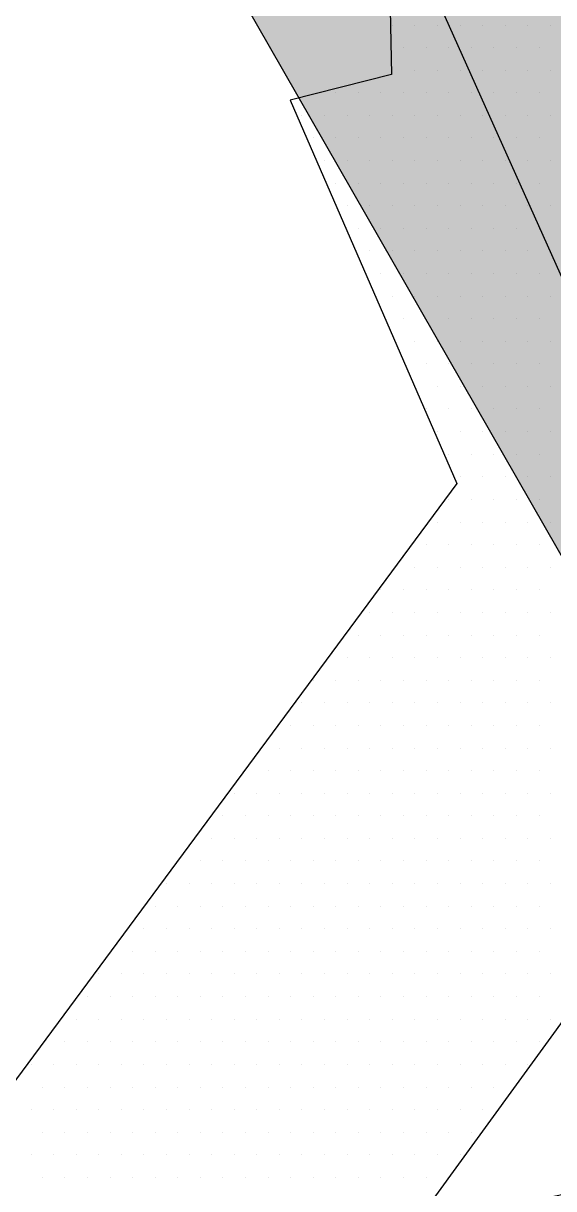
# Model space of a CAD drawing. Header units: metres. Extents: x 9606 to 9900, y 4805 to 4952.
# Drawn here: x 9832.52 to 9832.778, y 4844.726 to 4845.294 of the extents above; entities that cross this region are included whole.
import ezdxf

# ---------------------------------------------------------------- set-up
doc = ezdxf.new("R2010")
doc.units = ezdxf.units.M
doc.header["$LTSCALE"] = 2
doc.linetypes.add('CACHEX2', pattern=[0.75, 0.5, -0.25])
for name, color, linetype in [('CARTOUCHE', 7, 'Continuous'), ('LOGO', 4, 'Continuous'), ('rosace', 7, 'Continuous')]:
    doc.layers.add(name, color=color, linetype=linetype)

# ---------------------------------------------------------------- blocks, each defined once
blk = doc.blocks.new('A$C715108E3')
at = {"layer": 'LOGO', "color": 131}
for p, q in [((-4.9829, -18.9276), (-4.9829, -18.9276)), ((-4.9745, -18.9276), (-4.9745, -18.9276)), ((-4.8829, -18.9276), (-4.8829, -18.9276)), ((-4.7914, -18.9276), (-4.7914, -18.9276)), ((-4.6994, -18.9276), (-4.6994, -18.9276)), ((-4.6077, -18.9276), (-4.6077, -18.9276)), ((-4.5161, -18.9276), (-4.5161, -18.9276)), ((-4.4245, -18.9276), (-4.4245, -18.9276)), ((-4.3324, -18.9276), (-4.3324, -18.9276)), ((-4.9807, -19.0189), (-4.9807, -19.0189)), ((-4.929, -19.0189), (-4.929, -19.0189)), ((-4.8369, -19.0189), (-4.8369, -19.0189)), ((-4.7449, -19.0189), (-4.7449, -19.0189)), ((-4.6537, -19.0189), (-4.6537, -19.0189)), ((-4.562, -19.0189), (-4.562, -19.0189)), ((-4.47, -19.0189), (-4.47, -19.0189)), ((-4.3783, -19.0189), (-4.3783, -19.0189)), ((-4.979, -19.1101), (-4.979, -19.1101)), ((-4.9745, -19.1101), (-4.9745, -19.1101)), ((-4.8829, -19.1101), (-4.8829, -19.1101)), ((-4.7914, -19.1101), (-4.7914, -19.1101)), ((-4.6994, -19.1101), (-4.6994, -19.1101)), ((-4.6077, -19.1101), (-4.6077, -19.1101)), ((-4.5161, -19.1101), (-4.5161, -19.1101)), ((-4.4245, -19.1101), (-4.4245, -19.1101)), ((-4.3324, -19.1101), (-4.3324, -19.1101)), ((-5.2699, -19.2027), (-5.2699, -19.2027)), ((-5.2041, -19.2027), (-5.2041, -19.2027)), ((-5.1123, -19.2027), (-5.1123, -19.2027)), ((-5.0208, -19.2027), (-5.0208, -19.2027)), ((-4.929, -19.2027), (-4.929, -19.2027)), ((-4.8369, -19.2027), (-4.8369, -19.2027)), ((-4.7449, -19.2027), (-4.7449, -19.2027)), ((-4.6537, -19.2027), (-4.6537, -19.2027)), ((-4.562, -19.2027), (-4.562, -19.2027)), ((-4.47, -19.2027), (-4.47, -19.2027)), ((-4.3783, -19.2027), (-4.3783, -19.2027)), ((-5.3628, -19.294), (-5.3628, -19.294)), ((-5.3417, -19.294), (-5.3417, -19.294)), ((-5.2498, -19.294), (-5.2498, -19.294)), ((-5.1584, -19.294), (-5.1584, -19.294)), ((-5.0665, -19.294), (-5.0665, -19.294)), ((-4.9745, -19.294), (-4.9745, -19.294)), ((-4.8829, -19.294), (-4.8829, -19.294)), ((-4.7914, -19.294), (-4.7914, -19.294)), ((-4.6994, -19.294), (-4.6994, -19.294)), ((-4.6077, -19.294), (-4.6077, -19.294)), ((-4.5161, -19.294), (-4.5161, -19.294)), ((-4.4245, -19.294), (-4.4245, -19.294)), ((-4.3324, -19.294), (-4.3324, -19.294)), ((-5.3233, -19.3855), (-5.3233, -19.3855)), ((-5.2959, -19.3855), (-5.2959, -19.3855)), ((-5.2041, -19.3855), (-5.2041, -19.3855)), ((-5.1123, -19.3855), (-5.1123, -19.3855)), ((-5.0208, -19.3855), (-5.0208, -19.3855)), ((-4.929, -19.3855), (-4.929, -19.3855)), ((-4.8369, -19.3855), (-4.8369, -19.3855)), ((-4.7449, -19.3855), (-4.7449, -19.3855)), ((-4.6537, -19.3855), (-4.6537, -19.3855)), ((-4.562, -19.3855), (-4.562, -19.3855)), ((-4.47, -19.3855), (-4.47, -19.3855)), ((-4.3783, -19.3855), (-4.3783, -19.3855)), ((-5.283, -19.4779), (-5.283, -19.4779)), ((-5.2498, -19.4779), (-5.2498, -19.4779)), ((-5.1584, -19.4779), (-5.1584, -19.4779)), ((-5.0665, -19.4779), (-5.0665, -19.4779)), ((-4.9745, -19.4779), (-4.9745, -19.4779)), ((-4.8829, -19.4779), (-4.8829, -19.4779)), ((-4.7914, -19.4779), (-4.7914, -19.4779)), ((-4.6994, -19.4779), (-4.6994, -19.4779)), ((-4.6077, -19.4779), (-4.6077, -19.4779)), ((-4.5161, -19.4779), (-4.5161, -19.4779)), ((-4.4245, -19.4779), (-4.4245, -19.4779)), ((-4.3324, -19.4779), (-4.3324, -19.4779)), ((-5.2433, -19.5693), (-5.2433, -19.5693)), ((-5.2041, -19.5693), (-5.2041, -19.5693)), ((-5.1123, -19.5693), (-5.1123, -19.5693)), ((-5.0208, -19.5693), (-5.0208, -19.5693)), ((-4.929, -19.5693), (-4.929, -19.5693)), ((-4.8369, -19.5693), (-4.8369, -19.5693)), ((-4.7449, -19.5693), (-4.7449, -19.5693)), ((-4.6537, -19.5693), (-4.6537, -19.5693)), ((-4.562, -19.5693), (-4.562, -19.5693)), ((-4.47, -19.5693), (-4.47, -19.5693)), ((-4.3783, -19.5693), (-4.3783, -19.5693)), ((-5.2035, -19.6606), (-5.2035, -19.6606)), ((-5.1584, -19.6606), (-5.1584, -19.6606)), ((-5.0665, -19.6606), (-5.0665, -19.6606)), ((-4.9745, -19.6606), (-4.9745, -19.6606)), ((-4.8829, -19.6606), (-4.8829, -19.6606)), ((-4.7914, -19.6606), (-4.7914, -19.6606)), ((-4.6994, -19.6606), (-4.6994, -19.6606)), ((-4.6077, -19.6606), (-4.6077, -19.6606)), ((-4.5161, -19.6606), (-4.5161, -19.6606)), ((-4.4245, -19.6606), (-4.4245, -19.6606)), ((-4.3324, -19.6606), (-4.3324, -19.6606)), ((-5.1632, -19.753), (-5.1632, -19.753)), ((-5.1123, -19.753), (-5.1123, -19.753)), ((-5.0208, -19.753), (-5.0208, -19.753)), ((-4.929, -19.753), (-4.929, -19.753)), ((-4.8369, -19.753), (-4.8369, -19.753)), ((-4.7449, -19.753), (-4.7449, -19.753)), ((-4.6537, -19.753), (-4.6537, -19.753)), ((-4.562, -19.753), (-4.562, -19.753)), ((-4.47, -19.753), (-4.47, -19.753)), ((-4.3783, -19.753), (-4.3783, -19.753)), ((-5.1235, -19.8444), (-5.1235, -19.8444)), ((-5.0665, -19.8444), (-5.0665, -19.8444)), ((-4.9745, -19.8444), (-4.9745, -19.8444)), ((-4.8829, -19.8444), (-4.8829, -19.8444)), ((-4.7914, -19.8444), (-4.7914, -19.8444)), ((-4.6994, -19.8444), (-4.6994, -19.8444)), ((-4.6077, -19.8444), (-4.6077, -19.8444)), ((-4.5161, -19.8444), (-4.5161, -19.8444)), ((-4.4245, -19.8444), (-4.4245, -19.8444)), ((-4.3324, -19.8444), (-4.3324, -19.8444)), ((-5.0834, -19.9357), (-5.0834, -19.9357)), ((-5.0208, -19.9357), (-5.0208, -19.9357)), ((-4.929, -19.9357), (-4.929, -19.9357)), ((-4.8369, -19.9357), (-4.8369, -19.9357)), ((-4.7449, -19.9357), (-4.7449, -19.9357)), ((-4.6537, -19.9357), (-4.6537, -19.9357)), ((-4.562, -19.9357), (-4.562, -19.9357)), ((-4.47, -19.9357), (-4.47, -19.9357)), ((-4.3783, -19.9357), (-4.3783, -19.9357)), ((-5.0437, -20.0281), (-5.0437, -20.0281)), ((-4.9745, -20.0281), (-4.9745, -20.0281)), ((-4.8829, -20.0281), (-4.8829, -20.0281)), ((-4.7914, -20.0281), (-4.7914, -20.0281)), ((-4.6994, -20.0281), (-4.6994, -20.0281)), ((-4.6077, -20.0281), (-4.6077, -20.0281)), ((-4.5161, -20.0281), (-4.5161, -20.0281)), ((-4.4245, -20.0281), (-4.4245, -20.0281)), ((-4.3324, -20.0281), (-4.3324, -20.0281)), ((-5.0039, -20.1196), (-5.0039, -20.1196)), ((-4.929, -20.1196), (-4.929, -20.1196)), ((-4.8369, -20.1196), (-4.8369, -20.1196)), ((-4.7449, -20.1196), (-4.7449, -20.1196)), ((-4.6537, -20.1196), (-4.6537, -20.1196)), ((-4.562, -20.1196), (-4.562, -20.1196)), ((-4.47, -20.1196), (-4.47, -20.1196)), ((-4.3783, -20.1196), (-4.3783, -20.1196)), ((-4.9638, -20.211), (-4.9638, -20.211)), ((-4.8829, -20.211), (-4.8829, -20.211)), ((-4.7914, -20.211), (-4.7914, -20.211)), ((-4.6994, -20.211), (-4.6994, -20.211)), ((-4.6077, -20.211), (-4.6077, -20.211)), ((-4.5161, -20.211), (-4.5161, -20.211)), ((-4.4245, -20.211), (-4.4245, -20.211)), ((-4.3324, -20.211), (-4.3324, -20.211)), ((-4.9241, -20.3034), (-4.9241, -20.3034)), ((-4.8369, -20.3034), (-4.8369, -20.3034)), ((-4.7449, -20.3034), (-4.7449, -20.3034)), ((-4.6537, -20.3034), (-4.6537, -20.3034)), ((-4.562, -20.3034), (-4.562, -20.3034)), ((-4.47, -20.3034), (-4.47, -20.3034)), ((-4.3783, -20.3034), (-4.3783, -20.3034)), ((-4.8838, -20.3947), (-4.8838, -20.3947)), ((-4.8829, -20.3947), (-4.8829, -20.3947)), ((-4.7914, -20.3947), (-4.7914, -20.3947)), ((-4.6994, -20.3947), (-4.6994, -20.3947)), ((-4.6077, -20.3947), (-4.6077, -20.3947)), ((-4.5161, -20.3947), (-4.5161, -20.3947)), ((-4.4245, -20.3947), (-4.4245, -20.3947)), ((-4.3324, -20.3947), (-4.3324, -20.3947)), ((-4.8441, -20.4861), (-4.8441, -20.4861)), ((-4.8369, -20.4861), (-4.8369, -20.4861)), ((-4.7449, -20.4861), (-4.7449, -20.4861)), ((-4.6537, -20.4861), (-4.6537, -20.4861)), ((-4.562, -20.4861), (-4.562, -20.4861)), ((-4.47, -20.4861), (-4.47, -20.4861)), ((-4.3783, -20.4861), (-4.3783, -20.4861)), ((-4.8045, -20.5785), (-4.8045, -20.5785)), ((-4.7914, -20.5785), (-4.7914, -20.5785)), ((-4.6994, -20.5785), (-4.6994, -20.5785)), ((-4.6077, -20.5785), (-4.6077, -20.5785)), ((-4.5161, -20.5785), (-4.5161, -20.5785)), ((-4.4245, -20.5785), (-4.4245, -20.5785)), ((-4.3324, -20.5785), (-4.3324, -20.5785)), ((-4.7642, -20.6698), (-4.7642, -20.6698)), ((-4.7449, -20.6698), (-4.7449, -20.6698)), ((-4.6537, -20.6698), (-4.6537, -20.6698)), ((-4.562, -20.6698), (-4.562, -20.6698)), ((-4.47, -20.6698), (-4.47, -20.6698)), ((-4.3783, -20.6698), (-4.3783, -20.6698)), ((-4.7245, -20.7613), (-4.7245, -20.7613)), ((-4.6994, -20.7613), (-4.6994, -20.7613)), ((-4.6077, -20.7613), (-4.6077, -20.7613)), ((-4.5161, -20.7613), (-4.5161, -20.7613)), ((-4.4245, -20.7613), (-4.4245, -20.7613)), ((-4.3324, -20.7613), (-4.3324, -20.7613)), ((-4.7603, -20.8538), (-4.7603, -20.8538)), ((-4.7449, -20.8538), (-4.7449, -20.8538)), ((-4.6537, -20.8538), (-4.6537, -20.8538)), ((-4.562, -20.8538), (-4.562, -20.8538)), ((-4.47, -20.8538), (-4.47, -20.8538)), ((-4.3783, -20.8538), (-4.3783, -20.8538)), ((-4.8283, -20.9453), (-4.8283, -20.9453)), ((-4.7914, -20.9453), (-4.7914, -20.9453)), ((-4.6994, -20.9453), (-4.6994, -20.9453)), ((-4.6077, -20.9453), (-4.6077, -20.9453)), ((-4.5161, -20.9453), (-4.5161, -20.9453)), ((-4.4245, -20.9453), (-4.4245, -20.9453)), ((-4.3324, -20.9453), (-4.3324, -20.9453)), ((-4.8964, -21.0375), (-4.8964, -21.0375)), ((-4.8369, -21.0375), (-4.8369, -21.0375)), ((-4.7449, -21.0375), (-4.7449, -21.0375)), ((-4.6537, -21.0375), (-4.6537, -21.0375)), ((-4.562, -21.0375), (-4.562, -21.0375)), ((-4.47, -21.0375), (-4.47, -21.0375)), ((-4.3783, -21.0375), (-4.3783, -21.0375)), ((-4.9642, -21.1288), (-4.9642, -21.1288)), ((-4.8829, -21.1288), (-4.8829, -21.1288)), ((-4.7914, -21.1288), (-4.7914, -21.1288)), ((-4.6994, -21.1288), (-4.6994, -21.1288)), ((-4.6077, -21.1288), (-4.6077, -21.1288)), ((-4.5161, -21.1288), (-4.5161, -21.1288)), ((-4.4245, -21.1288), (-4.4245, -21.1288)), ((-4.3324, -21.1288), (-4.3324, -21.1288)), ((-5.0324, -21.2202), (-5.0324, -21.2202)), ((-5.0208, -21.2202), (-5.0208, -21.2202)), ((-4.929, -21.2202), (-4.929, -21.2202)), ((-4.8369, -21.2202), (-4.8369, -21.2202)), ((-4.7449, -21.2202), (-4.7449, -21.2202)), ((-4.6537, -21.2202), (-4.6537, -21.2202)), ((-4.562, -21.2202), (-4.562, -21.2202)), ((-4.47, -21.2202), (-4.47, -21.2202)), ((-4.3783, -21.2202), (-4.3783, -21.2202)), ((-5.1003, -21.3126), (-5.1003, -21.3126)), ((-5.0665, -21.3126), (-5.0665, -21.3126)), ((-4.9745, -21.3126), (-4.9745, -21.3126)), ((-4.8829, -21.3126), (-4.8829, -21.3126)), ((-4.7914, -21.3126), (-4.7914, -21.3126)), ((-4.6994, -21.3126), (-4.6994, -21.3126)), ((-4.6077, -21.3126), (-4.6077, -21.3126)), ((-4.5161, -21.3126), (-4.5161, -21.3126)), ((-4.4245, -21.3126), (-4.4245, -21.3126)), ((-4.3324, -21.3126), (-4.3324, -21.3126)), ((-5.1681, -21.4039), (-5.1681, -21.4039)), ((-5.1123, -21.4039), (-5.1123, -21.4039)), ((-5.0208, -21.4039), (-5.0208, -21.4039)), ((-4.929, -21.4039), (-4.929, -21.4039)), ((-4.8369, -21.4039), (-4.8369, -21.4039)), ((-4.7449, -21.4039), (-4.7449, -21.4039)), ((-4.6537, -21.4039), (-4.6537, -21.4039)), ((-4.562, -21.4039), (-4.562, -21.4039)), ((-4.47, -21.4039), (-4.47, -21.4039)), ((-4.3783, -21.4039), (-4.3783, -21.4039)), ((-5.2363, -21.4954), (-5.2363, -21.4954)), ((-5.1584, -21.4954), (-5.1584, -21.4954)), ((-5.0665, -21.4954), (-5.0665, -21.4954)), ((-4.9745, -21.4954), (-4.9745, -21.4954)), ((-4.8829, -21.4954), (-4.8829, -21.4954)), ((-4.7914, -21.4954), (-4.7914, -21.4954)), ((-4.6994, -21.4954), (-4.6994, -21.4954)), ((-4.6077, -21.4954), (-4.6077, -21.4954)), ((-4.5161, -21.4954), (-4.5161, -21.4954)), ((-4.4245, -21.4954), (-4.4245, -21.4954)), ((-4.3324, -21.4954), (-4.3324, -21.4954)), ((-5.3042, -21.5878), (-5.3042, -21.5878)), ((-5.2959, -21.5878), (-5.2959, -21.5878)), ((-5.2041, -21.5878), (-5.2041, -21.5878)), ((-5.1123, -21.5878), (-5.1123, -21.5878)), ((-5.0208, -21.5878), (-5.0208, -21.5878)), ((-4.929, -21.5878), (-4.929, -21.5878)), ((-4.8369, -21.5878), (-4.8369, -21.5878)), ((-4.7449, -21.5878), (-4.7449, -21.5878)), ((-4.6537, -21.5878), (-4.6537, -21.5878)), ((-4.562, -21.5878), (-4.562, -21.5878)), ((-4.47, -21.5878), (-4.47, -21.5878)), ((-4.3783, -21.5878), (-4.3783, -21.5878)), ((-5.3716, -21.6792), (-5.3716, -21.6792)), ((-5.3417, -21.6792), (-5.3417, -21.6792)), ((-5.2498, -21.6792), (-5.2498, -21.6792)), ((-5.1584, -21.6792), (-5.1584, -21.6792)), ((-5.0665, -21.6792), (-5.0665, -21.6792)), ((-4.9745, -21.6792), (-4.9745, -21.6792)), ((-4.8829, -21.6792), (-4.8829, -21.6792)), ((-4.7914, -21.6792), (-4.7914, -21.6792)), ((-4.6994, -21.6792), (-4.6994, -21.6792)), ((-4.6077, -21.6792), (-4.6077, -21.6792)), ((-4.5161, -21.6792), (-4.5161, -21.6792)), ((-4.4245, -21.6792), (-4.4245, -21.6792)), ((-4.3324, -21.6792), (-4.3324, -21.6792)), ((-5.4395, -21.7705), (-5.4395, -21.7705)), ((-5.3874, -21.7705), (-5.3874, -21.7705)), ((-5.2959, -21.7705), (-5.2959, -21.7705)), ((-5.2041, -21.7705), (-5.2041, -21.7705)), ((-5.1123, -21.7705), (-5.1123, -21.7705)), ((-5.0208, -21.7705), (-5.0208, -21.7705)), ((-4.929, -21.7705), (-4.929, -21.7705)), ((-4.8369, -21.7705), (-4.8369, -21.7705)), ((-4.7449, -21.7705), (-4.7449, -21.7705)), ((-4.6537, -21.7705), (-4.6537, -21.7705)), ((-4.562, -21.7705), (-4.562, -21.7705)), ((-4.47, -21.7705), (-4.47, -21.7705)), ((-4.3783, -21.7705), (-4.3783, -21.7705)), ((-5.5075, -21.8631), (-5.5075, -21.8631)), ((-5.4335, -21.8631), (-5.4335, -21.8631)), ((-5.3417, -21.8631), (-5.3417, -21.8631)), ((-5.2498, -21.8631), (-5.2498, -21.8631)), ((-5.1584, -21.8631), (-5.1584, -21.8631)), ((-5.0665, -21.8631), (-5.0665, -21.8631)), ((-4.9745, -21.8631), (-4.9745, -21.8631)), ((-4.8829, -21.8631), (-4.8829, -21.8631)), ((-4.7914, -21.8631), (-4.7914, -21.8631)), ((-4.6994, -21.8631), (-4.6994, -21.8631)), ((-4.6077, -21.8631), (-4.6077, -21.8631)), ((-4.5161, -21.8631), (-4.5161, -21.8631)), ((-4.4245, -21.8631), (-4.4245, -21.8631)), ((-4.3324, -21.8631), (-4.3324, -21.8631)), ((-5.5755, -21.9543), (-5.5755, -21.9543)), ((-5.5712, -21.9543), (-5.5712, -21.9543)), ((-5.4792, -21.9543), (-5.4792, -21.9543)), ((-5.3874, -21.9543), (-5.3874, -21.9543)), ((-5.2959, -21.9543), (-5.2959, -21.9543)), ((-5.2041, -21.9543), (-5.2041, -21.9543)), ((-5.1123, -21.9543), (-5.1123, -21.9543)), ((-5.0208, -21.9543), (-5.0208, -21.9543)), ((-4.929, -21.9543), (-4.929, -21.9543)), ((-4.8369, -21.9543), (-4.8369, -21.9543)), ((-4.7449, -21.9543), (-4.7449, -21.9543)), ((-4.6537, -21.9543), (-4.6537, -21.9543)), ((-4.562, -21.9543), (-4.562, -21.9543)), ((-4.47, -21.9543), (-4.47, -21.9543)), ((-4.3783, -21.9543), (-4.3783, -21.9543)), ((-5.6436, -22.0456), (-5.6436, -22.0456)), ((-5.6168, -22.0456), (-5.6168, -22.0456)), ((-5.5248, -22.0456), (-5.5248, -22.0456)), ((-5.4335, -22.0456), (-5.4335, -22.0456)), ((-5.3417, -22.0456), (-5.3417, -22.0456)), ((-5.2498, -22.0456), (-5.2498, -22.0456)), ((-5.1584, -22.0456), (-5.1584, -22.0456)), ((-5.0665, -22.0456), (-5.0665, -22.0456)), ((-4.9745, -22.0456), (-4.9745, -22.0456)), ((-4.8829, -22.0456), (-4.8829, -22.0456)), ((-4.7914, -22.0456), (-4.7914, -22.0456)), ((-4.6994, -22.0456), (-4.6994, -22.0456)), ((-4.6077, -22.0456), (-4.6077, -22.0456)), ((-4.5161, -22.0456), (-4.5161, -22.0456)), ((-4.4245, -22.0456), (-4.4245, -22.0456)), ((-4.3324, -22.0456), (-4.3324, -22.0456)), ((-5.7112, -22.1382), (-5.7112, -22.1382)), ((-5.6625, -22.1382), (-5.6625, -22.1382)), ((-5.5712, -22.1382), (-5.5712, -22.1382)), ((-5.4792, -22.1382), (-5.4792, -22.1382)), ((-5.3874, -22.1382), (-5.3874, -22.1382)), ((-5.2959, -22.1382), (-5.2959, -22.1382)), ((-5.2041, -22.1382), (-5.2041, -22.1382)), ((-5.1123, -22.1382), (-5.1123, -22.1382)), ((-5.0208, -22.1382), (-5.0208, -22.1382)), ((-4.929, -22.1382), (-4.929, -22.1382)), ((-4.8369, -22.1382), (-4.8369, -22.1382)), ((-4.7449, -22.1382), (-4.7449, -22.1382)), ((-4.6537, -22.1382), (-4.6537, -22.1382)), ((-4.562, -22.1382), (-4.562, -22.1382)), ((-4.47, -22.1382), (-4.47, -22.1382)), ((-4.3783, -22.1382), (-4.3783, -22.1382)), ((-5.7794, -22.2295), (-5.7794, -22.2295)), ((-5.7088, -22.2295), (-5.7088, -22.2295)), ((-5.6168, -22.2295), (-5.6168, -22.2295)), ((-5.5248, -22.2295), (-5.5248, -22.2295)), ((-5.4335, -22.2295), (-5.4335, -22.2295)), ((-5.3417, -22.2295), (-5.3417, -22.2295)), ((-5.2498, -22.2295), (-5.2498, -22.2295)), ((-5.1584, -22.2295), (-5.1584, -22.2295)), ((-5.0665, -22.2295), (-5.0665, -22.2295)), ((-4.9745, -22.2295), (-4.9745, -22.2295)), ((-4.8829, -22.2295), (-4.8829, -22.2295)), ((-4.7914, -22.2295), (-4.7914, -22.2295)), ((-4.6994, -22.2295), (-4.6994, -22.2295)), ((-4.6077, -22.2295), (-4.6077, -22.2295)), ((-4.5161, -22.2295), (-4.5161, -22.2295)), ((-4.4245, -22.2295), (-4.4245, -22.2295)), ((-4.3324, -22.2295), (-4.3324, -22.2295)), ((-5.8473, -22.3209), (-5.8473, -22.3209)), ((-5.8465, -22.3209), (-5.8465, -22.3209)), ((-5.7545, -22.3209), (-5.7545, -22.3209)), ((-5.6625, -22.3209), (-5.6625, -22.3209)), ((-5.5712, -22.3209), (-5.5712, -22.3209)), ((-5.4792, -22.3209), (-5.4792, -22.3209)), ((-5.3874, -22.3209), (-5.3874, -22.3209)), ((-5.2959, -22.3209), (-5.2959, -22.3209)), ((-5.2041, -22.3209), (-5.2041, -22.3209)), ((-5.1123, -22.3209), (-5.1123, -22.3209)), ((-5.0208, -22.3209), (-5.0208, -22.3209)), ((-4.929, -22.3209), (-4.929, -22.3209)), ((-4.8369, -22.3209), (-4.8369, -22.3209)), ((-4.7449, -22.3209), (-4.7449, -22.3209)), ((-4.6537, -22.3209), (-4.6537, -22.3209)), ((-4.562, -22.3209), (-4.562, -22.3209)), ((-4.47, -22.3209), (-4.47, -22.3209)), ((-4.3783, -22.3209), (-4.3783, -22.3209)), ((-5.9149, -22.4135), (-5.9149, -22.4135)), ((-5.8921, -22.4135), (-5.8921, -22.4135)), ((-5.8001, -22.4135), (-5.8001, -22.4135)), ((-5.7088, -22.4135), (-5.7088, -22.4135)), ((-5.6168, -22.4135), (-5.6168, -22.4135)), ((-5.5248, -22.4135), (-5.5248, -22.4135)), ((-5.4335, -22.4135), (-5.4335, -22.4135)), ((-5.3417, -22.4135), (-5.3417, -22.4135)), ((-5.2498, -22.4135), (-5.2498, -22.4135)), ((-5.1584, -22.4135), (-5.1584, -22.4135)), ((-5.0665, -22.4135), (-5.0665, -22.4135)), ((-4.9745, -22.4135), (-4.9745, -22.4135)), ((-4.8829, -22.4135), (-4.8829, -22.4135)), ((-4.7914, -22.4135), (-4.7914, -22.4135)), ((-4.6994, -22.4135), (-4.6994, -22.4135)), ((-4.6077, -22.4135), (-4.6077, -22.4135)), ((-4.5161, -22.4135), (-4.5161, -22.4135)), ((-4.4245, -22.4135), (-4.4245, -22.4135)), ((-4.3324, -22.4135), (-4.3324, -22.4135)), ((-5.983, -22.5048), (-5.983, -22.5048)), ((-5.9376, -22.5048), (-5.9376, -22.5048)), ((-5.8465, -22.5048), (-5.8465, -22.5048)), ((-5.7545, -22.5048), (-5.7545, -22.5048)), ((-5.6625, -22.5048), (-5.6625, -22.5048)), ((-5.5712, -22.5048), (-5.5712, -22.5048)), ((-5.4792, -22.5048), (-5.4792, -22.5048)), ((-5.3874, -22.5048), (-5.3874, -22.5048)), ((-5.2959, -22.5048), (-5.2959, -22.5048)), ((-5.2041, -22.5048), (-5.2041, -22.5048)), ((-5.1123, -22.5048), (-5.1123, -22.5048)), ((-5.0208, -22.5048), (-5.0208, -22.5048)), ((-4.929, -22.5048), (-4.929, -22.5048)), ((-4.8369, -22.5048), (-4.8369, -22.5048)), ((-4.7449, -22.5048), (-4.7449, -22.5048)), ((-4.6537, -22.5048), (-4.6537, -22.5048)), ((-4.562, -22.5048), (-4.562, -22.5048)), ((-4.47, -22.5048), (-4.47, -22.5048)), ((-4.3783, -22.5048), (-4.3783, -22.5048)), ((-6.0508, -22.596), (-6.0508, -22.596)), ((-5.9841, -22.596), (-5.9841, -22.596)), ((-5.8921, -22.596), (-5.8921, -22.596)), ((-5.8001, -22.596), (-5.8001, -22.596)), ((-5.7088, -22.596), (-5.7088, -22.596)), ((-5.6168, -22.596), (-5.6168, -22.596)), ((-5.5248, -22.596), (-5.5248, -22.596)), ((-5.4335, -22.596), (-5.4335, -22.596)), ((-5.3417, -22.596), (-5.3417, -22.596)), ((-5.2498, -22.596), (-5.2498, -22.596)), ((-5.1584, -22.596), (-5.1584, -22.596)), ((-5.0665, -22.596), (-5.0665, -22.596)), ((-4.9745, -22.596), (-4.9745, -22.596)), ((-4.8829, -22.596), (-4.8829, -22.596)), ((-4.7914, -22.596), (-4.7914, -22.596)), ((-4.6994, -22.596), (-4.6994, -22.596)), ((-4.6077, -22.596), (-4.6077, -22.596)), ((-4.5161, -22.596), (-4.5161, -22.596)), ((-4.4245, -22.596), (-4.4245, -22.596)), ((-4.3324, -22.596), (-4.3324, -22.596)), ((-6.1187, -22.6886), (-6.1187, -22.6886)), ((-6.0296, -22.6886), (-6.0296, -22.6886)), ((-5.9376, -22.6886), (-5.9376, -22.6886)), ((-5.8465, -22.6886), (-5.8465, -22.6886)), ((-5.7545, -22.6886), (-5.7545, -22.6886)), ((-5.6625, -22.6886), (-5.6625, -22.6886)), ((-5.5712, -22.6886), (-5.5712, -22.6886)), ((-5.4792, -22.6886), (-5.4792, -22.6886)), ((-5.3874, -22.6886), (-5.3874, -22.6886)), ((-5.2959, -22.6886), (-5.2959, -22.6886)), ((-5.2041, -22.6886), (-5.2041, -22.6886)), ((-5.1123, -22.6886), (-5.1123, -22.6886)), ((-5.0208, -22.6886), (-5.0208, -22.6886)), ((-4.929, -22.6886), (-4.929, -22.6886)), ((-4.8369, -22.6886), (-4.8369, -22.6886)), ((-4.7449, -22.6886), (-4.7449, -22.6886)), ((-4.6537, -22.6886), (-4.6537, -22.6886)), ((-4.562, -22.6886), (-4.562, -22.6886)), ((-4.47, -22.6886), (-4.47, -22.6886)), ((-4.3783, -22.6886), (-4.3783, -22.6886)), ((-6.1867, -22.7799), (-6.1867, -22.7799)), ((-6.1674, -22.7799), (-6.1674, -22.7799)), ((-6.0757, -22.7799), (-6.0757, -22.7799)), ((-5.9841, -22.7799), (-5.9841, -22.7799)), ((-5.8921, -22.7799), (-5.8921, -22.7799)), ((-5.8001, -22.7799), (-5.8001, -22.7799)), ((-5.7088, -22.7799), (-5.7088, -22.7799)), ((-5.6168, -22.7799), (-5.6168, -22.7799)), ((-5.5248, -22.7799), (-5.5248, -22.7799)), ((-5.4335, -22.7799), (-5.4335, -22.7799)), ((-5.3417, -22.7799), (-5.3417, -22.7799)), ((-5.2498, -22.7799), (-5.2498, -22.7799)), ((-5.1584, -22.7799), (-5.1584, -22.7799)), ((-5.0665, -22.7799), (-5.0665, -22.7799)), ((-4.9745, -22.7799), (-4.9745, -22.7799)), ((-4.8829, -22.7799), (-4.8829, -22.7799)), ((-4.7914, -22.7799), (-4.7914, -22.7799)), ((-4.6994, -22.7799), (-4.6994, -22.7799)), ((-4.6077, -22.7799), (-4.6077, -22.7799)), ((-4.5161, -22.7799), (-4.5161, -22.7799)), ((-4.4245, -22.7799), (-4.4245, -22.7799)), ((-4.3324, -22.7799), (-4.3324, -22.7799)), ((-6.2547, -22.8712), (-6.2547, -22.8712)), ((-6.2133, -22.8712), (-6.2133, -22.8712)), ((-6.1213, -22.8712), (-6.1213, -22.8712)), ((-6.0296, -22.8712), (-6.0296, -22.8712)), ((-5.9376, -22.8712), (-5.9376, -22.8712)), ((-5.8465, -22.8712), (-5.8465, -22.8712)), ((-5.7545, -22.8712), (-5.7545, -22.8712)), ((-5.6625, -22.8712), (-5.6625, -22.8712)), ((-5.5712, -22.8712), (-5.5712, -22.8712)), ((-5.4792, -22.8712), (-5.4792, -22.8712)), ((-5.3874, -22.8712), (-5.3874, -22.8712)), ((-5.2959, -22.8712), (-5.2959, -22.8712)), ((-5.2041, -22.8712), (-5.2041, -22.8712)), ((-5.1123, -22.8712), (-5.1123, -22.8712)), ((-5.0208, -22.8712), (-5.0208, -22.8712)), ((-4.929, -22.8712), (-4.929, -22.8712)), ((-4.8369, -22.8712), (-4.8369, -22.8712)), ((-4.7449, -22.8712), (-4.7449, -22.8712)), ((-4.6537, -22.8712), (-4.6537, -22.8712)), ((-4.562, -22.8712), (-4.562, -22.8712)), ((-4.47, -22.8712), (-4.47, -22.8712)), ((-4.3783, -22.8712), (-4.3783, -22.8712)), ((-6.3228, -22.9636), (-6.3228, -22.9636)), ((-6.259, -22.9636), (-6.259, -22.9636)), ((-6.1674, -22.9636), (-6.1674, -22.9636)), ((-6.0757, -22.9636), (-6.0757, -22.9636)), ((-5.9841, -22.9636), (-5.9841, -22.9636)), ((-5.8921, -22.9636), (-5.8921, -22.9636)), ((-5.8001, -22.9636), (-5.8001, -22.9636)), ((-5.7088, -22.9636), (-5.7088, -22.9636)), ((-5.6168, -22.9636), (-5.6168, -22.9636)), ((-5.5248, -22.9636), (-5.5248, -22.9636)), ((-5.4335, -22.9636), (-5.4335, -22.9636)), ((-5.3417, -22.9636), (-5.3417, -22.9636)), ((-5.2498, -22.9636), (-5.2498, -22.9636)), ((-5.1584, -22.9636), (-5.1584, -22.9636)), ((-5.0665, -22.9636), (-5.0665, -22.9636)), ((-4.9745, -22.9636), (-4.9745, -22.9636)), ((-4.8829, -22.9636), (-4.8829, -22.9636)), ((-4.7914, -22.9636), (-4.7914, -22.9636)), ((-4.6994, -22.9636), (-4.6994, -22.9636)), ((-4.6077, -22.9636), (-4.6077, -22.9636)), ((-4.5161, -22.9636), (-4.5161, -22.9636)), ((-4.4245, -22.9636), (-4.4245, -22.9636)), ((-4.3324, -22.9636), (-4.3324, -22.9636)), ((-6.3908, -23.055), (-6.3908, -23.055)), ((-6.3046, -23.055), (-6.3046, -23.055)), ((-6.2133, -23.055), (-6.2133, -23.055)), ((-6.1213, -23.055), (-6.1213, -23.055)), ((-6.0296, -23.055), (-6.0296, -23.055)), ((-5.9376, -23.055), (-5.9376, -23.055)), ((-5.8465, -23.055), (-5.8465, -23.055)), ((-5.7545, -23.055), (-5.7545, -23.055)), ((-5.6625, -23.055), (-5.6625, -23.055)), ((-5.5712, -23.055), (-5.5712, -23.055)), ((-5.4792, -23.055), (-5.4792, -23.055)), ((-5.3874, -23.055), (-5.3874, -23.055)), ((-5.2959, -23.055), (-5.2959, -23.055)), ((-5.2041, -23.055), (-5.2041, -23.055)), ((-5.1123, -23.055), (-5.1123, -23.055)), ((-5.0208, -23.055), (-5.0208, -23.055)), ((-4.929, -23.055), (-4.929, -23.055)), ((-4.8369, -23.055), (-4.8369, -23.055)), ((-4.7449, -23.055), (-4.7449, -23.055)), ((-4.6537, -23.055), (-4.6537, -23.055)), ((-4.562, -23.055), (-4.562, -23.055)), ((-4.47, -23.055), (-4.47, -23.055)), ((-4.3783, -23.055), (-4.3783, -23.055)), ((-6.4586, -23.1463), (-6.4586, -23.1463)), ((-6.4423, -23.1463), (-6.4423, -23.1463)), ((-6.3511, -23.1463), (-6.3511, -23.1463)), ((-6.259, -23.1463), (-6.259, -23.1463)), ((-6.1674, -23.1463), (-6.1674, -23.1463)), ((-6.0757, -23.1463), (-6.0757, -23.1463)), ((-5.9841, -23.1463), (-5.9841, -23.1463)), ((-5.8921, -23.1463), (-5.8921, -23.1463)), ((-5.8001, -23.1463), (-5.8001, -23.1463)), ((-5.7088, -23.1463), (-5.7088, -23.1463)), ((-5.6168, -23.1463), (-5.6168, -23.1463)), ((-5.5248, -23.1463), (-5.5248, -23.1463)), ((-5.4335, -23.1463), (-5.4335, -23.1463)), ((-5.3417, -23.1463), (-5.3417, -23.1463)), ((-5.2498, -23.1463), (-5.2498, -23.1463)), ((-5.1584, -23.1463), (-5.1584, -23.1463)), ((-5.0665, -23.1463), (-5.0665, -23.1463)), ((-4.9745, -23.1463), (-4.9745, -23.1463)), ((-4.8829, -23.1463), (-4.8829, -23.1463)), ((-4.7914, -23.1463), (-4.7914, -23.1463)), ((-4.6994, -23.1463), (-4.6994, -23.1463)), ((-4.6077, -23.1463), (-4.6077, -23.1463)), ((-4.5161, -23.1463), (-4.5161, -23.1463)), ((-4.4245, -23.1463), (-4.4245, -23.1463)), ((-6.3966, -23.2389), (-6.3966, -23.2389)), ((-6.3046, -23.2389), (-6.3046, -23.2389)), ((-6.2133, -23.2389), (-6.2133, -23.2389)), ((-6.1213, -23.2389), (-6.1213, -23.2389)), ((-6.0296, -23.2389), (-6.0296, -23.2389)), ((-5.9376, -23.2389), (-5.9376, -23.2389)), ((-5.8465, -23.2389), (-5.8465, -23.2389)), ((-5.7545, -23.2389), (-5.7545, -23.2389)), ((-5.6625, -23.2389), (-5.6625, -23.2389)), ((-5.5712, -23.2389), (-5.5712, -23.2389)), ((-5.4792, -23.2389), (-5.4792, -23.2389)), ((-5.3874, -23.2389), (-5.3874, -23.2389)), ((-5.2959, -23.2389), (-5.2959, -23.2389)), ((-5.2041, -23.2389), (-5.2041, -23.2389)), ((-5.1123, -23.2389), (-5.1123, -23.2389)), ((-5.0208, -23.2389), (-5.0208, -23.2389)), ((-4.929, -23.2389), (-4.929, -23.2389)), ((-4.8369, -23.2389), (-4.8369, -23.2389)), ((-4.7449, -23.2389), (-4.7449, -23.2389)), ((-4.6537, -23.2389), (-4.6537, -23.2389)), ((-4.562, -23.2389), (-4.562, -23.2389)), ((-6.4423, -23.3303), (-6.4423, -23.3303)), ((-6.3511, -23.3303), (-6.3511, -23.3303)), ((-6.259, -23.3303), (-6.259, -23.3303)), ((-6.1674, -23.3303), (-6.1674, -23.3303)), ((-6.0757, -23.3303), (-6.0757, -23.3303)), ((-5.9841, -23.3303), (-5.9841, -23.3303)), ((-5.8921, -23.3303), (-5.8921, -23.3303)), ((-5.8001, -23.3303), (-5.8001, -23.3303)), ((-5.7088, -23.3303), (-5.7088, -23.3303)), ((-5.6168, -23.3303), (-5.6168, -23.3303)), ((-5.5248, -23.3303), (-5.5248, -23.3303)), ((-5.4335, -23.3303), (-5.4335, -23.3303)), ((-5.3417, -23.3303), (-5.3417, -23.3303)), ((-5.2498, -23.3303), (-5.2498, -23.3303)), ((-5.1584, -23.3303), (-5.1584, -23.3303)), ((-5.0665, -23.3303), (-5.0665, -23.3303)), ((-4.9745, -23.3303), (-4.9745, -23.3303)), ((-4.8829, -23.3303), (-4.8829, -23.3303)), ((-4.7914, -23.3303), (-4.7914, -23.3303)), ((-4.6994, -23.3303), (-4.6994, -23.3303)), ((-4.6077, -23.3303), (-4.6077, -23.3303)), ((-6.3966, -23.4225), (-6.3966, -23.4225)), ((-6.3046, -23.4225), (-6.3046, -23.4225)), ((-6.2133, -23.4225), (-6.2133, -23.4225)), ((-6.1213, -23.4225), (-6.1213, -23.4225)), ((-6.0296, -23.4225), (-6.0296, -23.4225)), ((-5.9376, -23.4225), (-5.9376, -23.4225)), ((-5.8465, -23.4225), (-5.8465, -23.4225)), ((-5.7545, -23.4225), (-5.7545, -23.4225)), ((-5.6625, -23.4225), (-5.6625, -23.4225)), ((-5.5712, -23.4225), (-5.5712, -23.4225)), ((-5.4792, -23.4225), (-5.4792, -23.4225)), ((-5.3874, -23.4225), (-5.3874, -23.4225)), ((-5.2959, -23.4225), (-5.2959, -23.4225)), ((-5.2041, -23.4225), (-5.2041, -23.4225)), ((-5.1123, -23.4225), (-5.1123, -23.4225)), ((-5.0208, -23.4225), (-5.0208, -23.4225)), ((-4.929, -23.4225), (-4.929, -23.4225)), ((-4.8369, -23.4225), (-4.8369, -23.4225)), ((-4.7449, -23.4225), (-4.7449, -23.4225)), ((-4.6537, -23.4225), (-4.6537, -23.4225)), ((-6.4423, -23.5138), (-6.4423, -23.5138)), ((-6.3511, -23.5138), (-6.3511, -23.5138)), ((-6.259, -23.5138), (-6.259, -23.5138)), ((-6.1674, -23.5138), (-6.1674, -23.5138)), ((-6.0757, -23.5138), (-6.0757, -23.5138)), ((-5.9841, -23.5138), (-5.9841, -23.5138)), ((-5.8921, -23.5138), (-5.8921, -23.5138)), ((-5.8001, -23.5138), (-5.8001, -23.5138)), ((-5.7088, -23.5138), (-5.7088, -23.5138)), ((-5.6168, -23.5138), (-5.6168, -23.5138)), ((-5.5248, -23.5138), (-5.5248, -23.5138)), ((-5.4335, -23.5138), (-5.4335, -23.5138)), ((-5.3417, -23.5138), (-5.3417, -23.5138)), ((-5.2498, -23.5138), (-5.2498, -23.5138)), ((-5.1584, -23.5138), (-5.1584, -23.5138)), ((-5.0665, -23.5138), (-5.0665, -23.5138)), ((-4.9745, -23.5138), (-4.9745, -23.5138)), ((-4.8829, -23.5138), (-4.8829, -23.5138)), ((-4.7914, -23.5138), (-4.7914, -23.5138)), ((-4.6994, -23.5138), (-4.6994, -23.5138)), ((-6.3966, -23.6054), (-6.3966, -23.6054)), ((-6.3046, -23.6054), (-6.3046, -23.6054)), ((-6.2133, -23.6054), (-6.2133, -23.6054)), ((-6.1213, -23.6054), (-6.1213, -23.6054)), ((-6.0296, -23.6054), (-6.0296, -23.6054)), ((-5.9376, -23.6054), (-5.9376, -23.6054)), ((-5.8465, -23.6054), (-5.8465, -23.6054)), ((-5.7545, -23.6054), (-5.7545, -23.6054)), ((-5.6625, -23.6054), (-5.6625, -23.6054)), ((-5.5712, -23.6054), (-5.5712, -23.6054)), ((-5.4792, -23.6054), (-5.4792, -23.6054)), ((-5.3874, -23.6054), (-5.3874, -23.6054)), ((-5.2959, -23.6054), (-5.2959, -23.6054)), ((-5.2041, -23.6054), (-5.2041, -23.6054)), ((-5.1123, -23.6054), (-5.1123, -23.6054)), ((-5.0208, -23.6054), (-5.0208, -23.6054)), ((-4.929, -23.6054), (-4.929, -23.6054)), ((-4.8369, -23.6054), (-4.8369, -23.6054)), ((-4.7449, -23.6054), (-4.7449, -23.6054))]:
    blk.add_line(p, q, dxfattribs=at)
blk.add_lwpolyline([(-5.0186, -17.1537), (-4.9784, -19.1278), (-5.3896, -19.2331), (-4.7123, -20.7884), (-8.4641, -25.8566), (-8.5996, -26.1134), (-8.0987, -26.1134), (-7.2053, -26.0731), (-6.6093, -26.0457), (-6.203, -25.613), (-3.9696, -22.5417), (-2.7917, -25.1531), (-2.6026, -25.1257), (-1.9525, -24.8418), (-1.3029, -24.5438), (-2.3854, -21.8923), (1.9656, -22.2806)], dxfattribs=at)
blk = doc.blocks.new('A$C581E6685')
at = {"layer": 'rosace'}
for color, points in [(142, [(-45.3965, 37.4846), (-39.5666, 28.8703), (-39.344, 28.5414), (-39.8519, 24.2064), (-36.9477, 25.4853), (-26.3566, 30.2032), (-36.1863, 24.0789), (-38.2746, 22.2236), (-38.1337, 21.2132), (-33.6363, 11.1845), (-39.5393, 21.4709), (-40.6525, 23.2405), (-42.0615, 23.3525), (-53.1072, 18.3767), (-43.3972, 24.4856), (-40.4756, 26.2259), (-40.684, 26.8894)]), (140, [(-45.3965, 37.4846), (-41.9745, 25.9278), (-41.7809, 23.8865), (-42.0615, 23.3525), (-44.9268, 21.9767), (-53.1072, 18.3767), (-40.8028, 21.6905), (-39.5666, 22.0268), (-38.2746, 22.2236), (-38.1337, 21.2132), (-33.6363, 11.1845), (-36.0802, 21.4612), (-37.3405, 24.3346), (-37.4251, 24.9804), (-36.9477, 25.4853), (-26.3566, 30.2032), (-37.8747, 26.8339), (-39.7286, 26.4119), (-40.3751, 26.6371), (-40.684, 26.8894)])]:
    blk.add_hatch(color=color, dxfattribs=at).paths.add_polyline_path(points)
at = {"layer": 'rosace', "color": 142}
blk.add_lwpolyline([(-45.3965, 37.4846), (-39.3434, 28.5414), (-39.8519, 24.2064), (-36.9477, 25.4853), (-26.3566, 30.2032), (-36.1857, 24.0789), (-38.2739, 22.2236), (-38.1337, 21.2132), (-33.6358, 11.1845), (-39.5393, 21.4709), (-40.6518, 23.2405), (-42.0615, 23.3525), (-53.1072, 18.3767), (-43.3964, 24.4856), (-40.4756, 26.2259), (-40.6836, 26.8894)], close=True, dxfattribs=at)
at = {"layer": 'rosace', "color": 140}
blk.add_lwpolyline([(-45.3965, 37.4846), (-41.9745, 25.9278), (-41.7804, 23.8865), (-42.0615, 23.3525), (-44.9268, 21.9767), (-53.1072, 18.3767), (-40.8028, 21.6905), (-39.5666, 22.0268), (-38.2739, 22.2236), (-38.1337, 21.2132), (-33.6358, 11.1845), (-36.0802, 21.4612), (-37.3405, 24.3346), (-37.4251, 24.9804), (-36.9477, 25.4853), (-26.3566, 30.2032), (-37.8741, 26.8339), (-39.7286, 26.4119), (-40.3748, 26.6371), (-40.6836, 26.8894)], close=True, dxfattribs=at)
at = {"layer": 'rosace', "color": 32, "linetype": 'CACHEX2', "ltscale": 1.5}
blk.add_ellipse((-38.0538, 23.8138), major_axis=(-19.0311, -3.534), ratio=0.590567, dxfattribs=at)
at = {"layer": 'rosace', "color": 32}
blk.add_ellipse((-37.6144, 23.8499), major_axis=(-13.5768, -4.2839), ratio=0.791971, dxfattribs=at)
at = {"layer": 'CARTOUCHE'}
blk.add_blockref('A$C715108E3', (-31.6739, 36.3189), dxfattribs=at)

msp = doc.modelspace()

# ---------------------------------------------------------------- linework, layer by layer
at = {"layer": 'CARTOUCHE'}
msp.add_rational_spline([(9829.64323, 4848.05468), (9829.64323, 4845.87645), (9829.64323, 4843.69822), (9829.64323, 4842.93022), (9830.41123, 4842.93022), (9839.51909, 4842.93022), (9848.62694, 4842.93022), (9849.39494, 4842.93022), (9849.39494, 4843.69822), (9849.39494, 4845.87645), (9849.39494, 4848.05468), (9849.39494, 4848.82268), (9848.62694, 4848.82268), (9839.51909, 4848.82268), (9830.41123, 4848.82268), (9829.64323, 4848.82268), (9829.64323, 4848.05468)], [1, 1, 1, 0.707106781187, 1, 1, 1, 0.707106781187, 1, 1, 1, 0.707106781187, 1, 1, 1, 0.707106781187, 1], degree=2, knots=[0, 0, 0, 1, 1, 2.570796, 2.570796, 3.570796, 3.570796, 5.141593, 5.141593, 6.141593, 6.141593, 7.712389, 7.712389, 8.712389, 8.712389, 10.283185, 10.283185, 10.283185], dxfattribs=at)

# ---------------------------------------------------------------- block references
at = {"layer": 'CARTOUCHE', "xscale": 0.12, "yscale": 0.12, "zscale": 0.12}
msp.add_blockref('A$C581E6685', (9837.09738, 4843.20633), dxfattribs=at)

doc.saveas('drawing.dxf')
